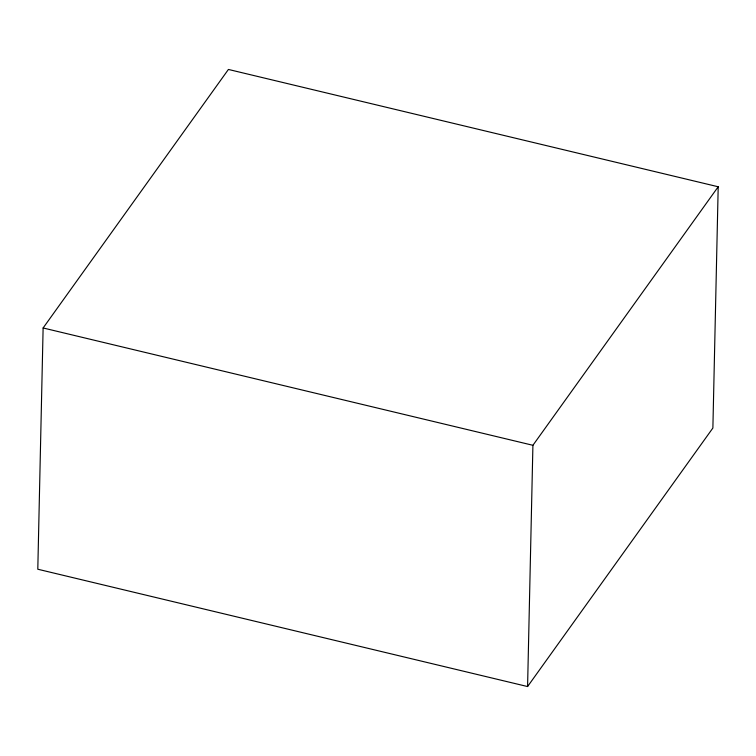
<?xml version="1.0" encoding="UTF-8"?>
<svg xmlns="http://www.w3.org/2000/svg" width="756" height="756" viewBox="0 0 756 756"><rect width="100%" height="100%" fill="white"/><g stroke="black" fill="none" stroke-linecap="round" stroke-linejoin="round"><path stroke-width="1.13" d="M43.12 327.972L37.8 569.23L527.584 686.552L712.88 428.028L718.2 186.77L228.416 69.448L43.12 327.972L532.914 445.293L718.2 186.77M527.584 686.552L532.914 445.293"/></g></svg>
